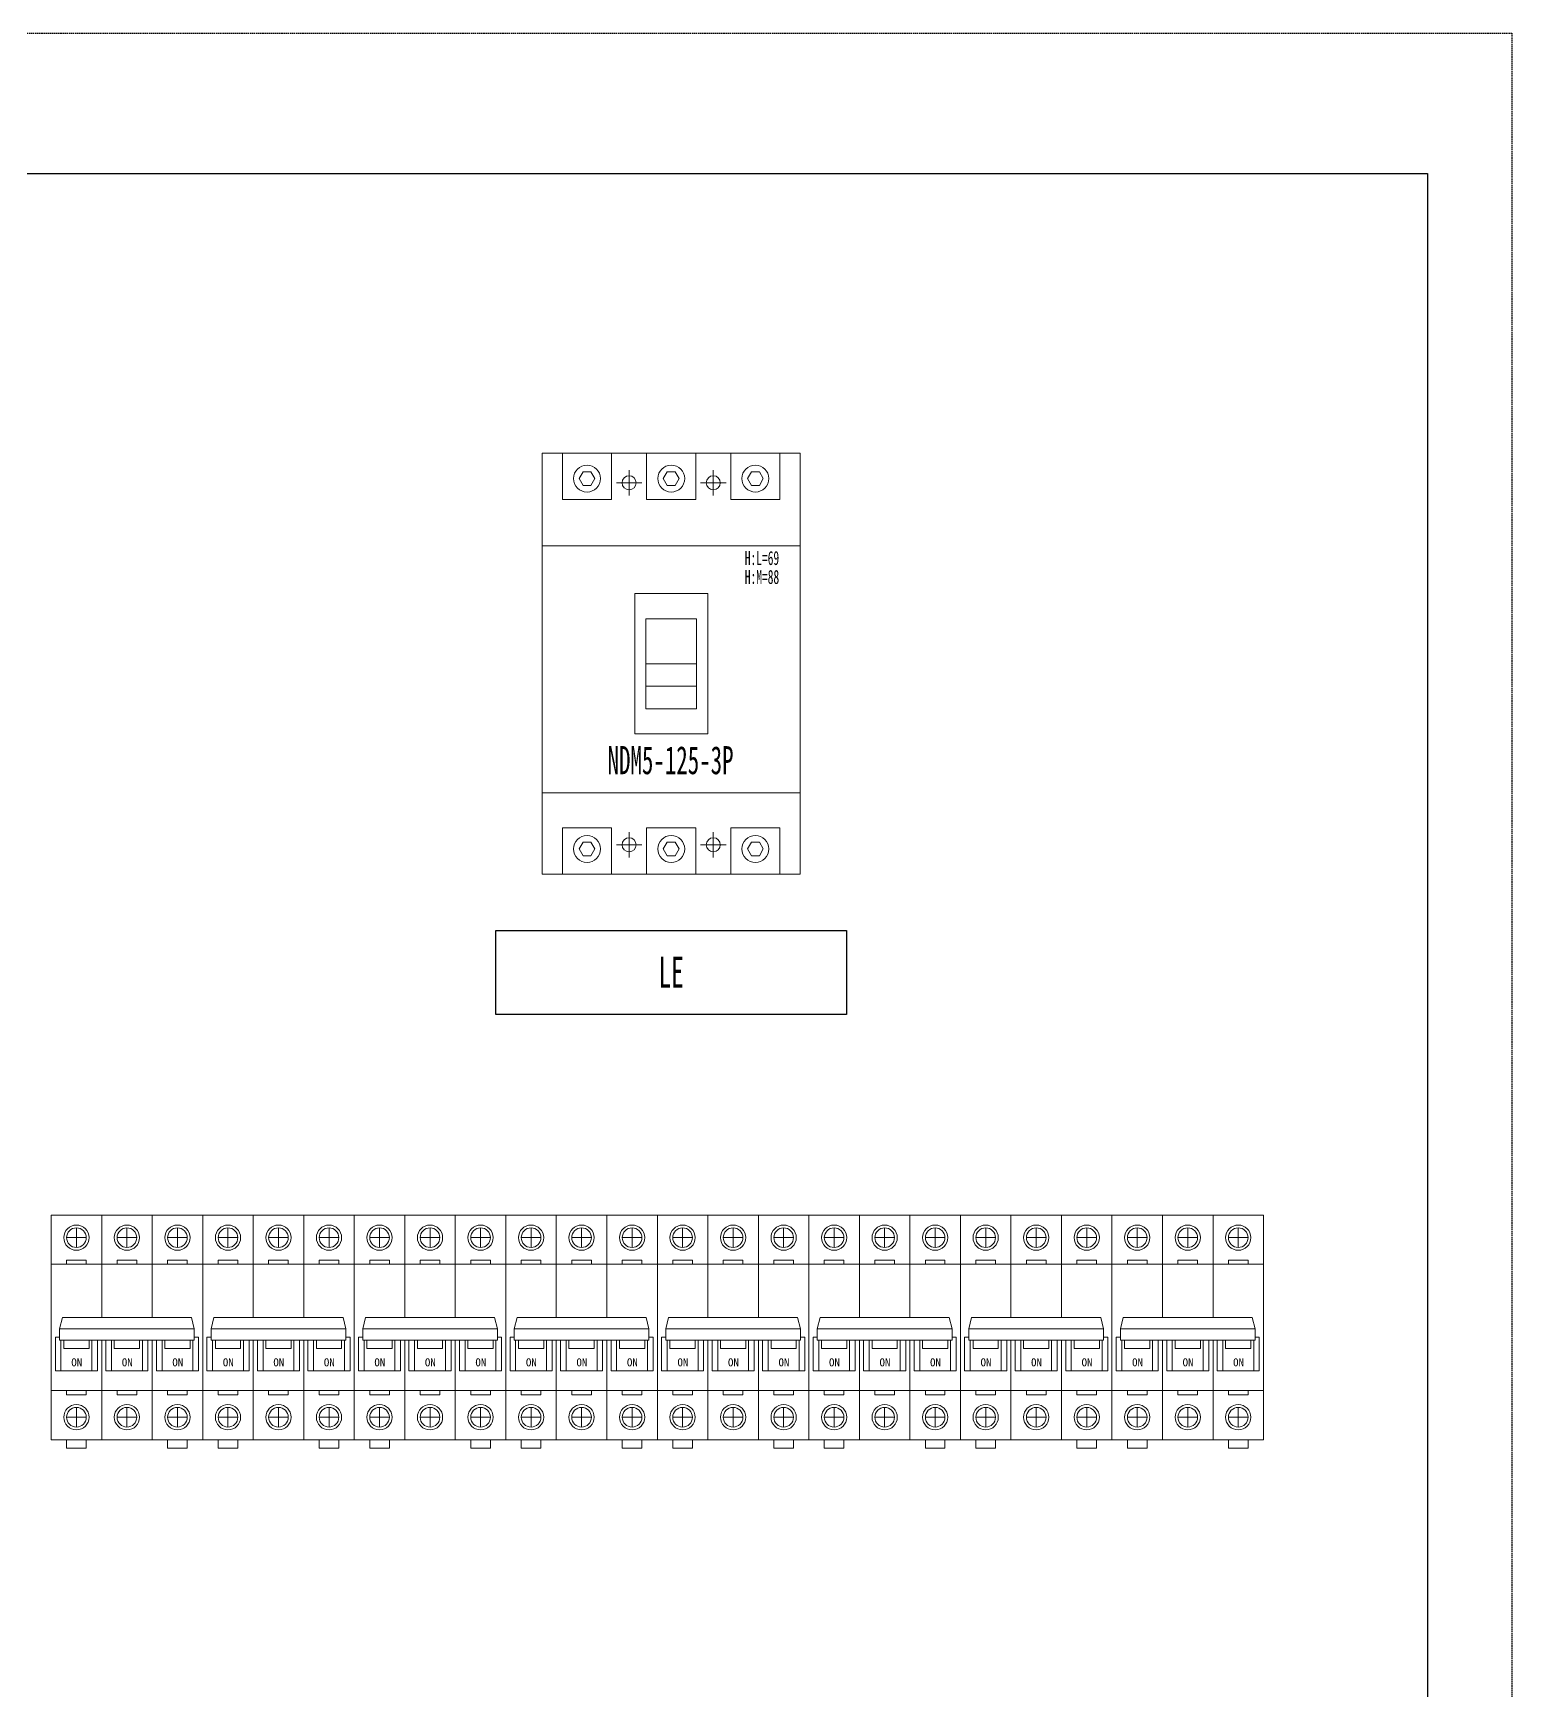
# Model space of a CAD drawing. Extents: x 395464 to 396264, y 296258 to 297458.
# Drawn here: x 395737 to 396264, y 296867 to 297458 of the extents above; entities that cross this region are included whole.
import ezdxf
from ezdxf.enums import TextEntityAlignment as Align

# ---------------------------------------------------------------- set-up
doc = ezdxf.new("R2010")
doc.units = 0
doc.header["$MEASUREMENT"] = 0
doc.linetypes.add('DASH', pattern=[0.35, 0.25, -0.1])
doc.linetypes.add('DASHED', pattern=[0.75, 0.5, -0.25])
doc.layers.add('元件', color=7, linetype='Continuous')
doc.layers.add('布置图', color=30, linetype='Continuous')
doc.layers.add('细线', color=7, linetype='Continuous', lineweight=0)
doc.styles.add('LEAD', font='', dxfattribs={"width": 0.8})
doc.styles.add('宋', font='', dxfattribs={"width": 0.7})
doc.styles.add('正常', font='')
doc.styles.get('LEAD').set_extended_font_data('SimSun')
doc.styles.get('宋').set_extended_font_data('SimSun')
doc.styles.get('正常').set_extended_font_data('FangSong_GB2312')

# ---------------------------------------------------------------- blocks, each defined once
blk = doc.blocks.new('Manufacturer光辉PartName微型断路器Series3PShellFrameLimitingCurrentRemarkPartTypeMinCurrent1MaxCurrent63Poles3PMinPower0MaxPower0LibType2DelFlgfalseUpdateDate')
at = {"layer": '细线'}
for p, q in [((-18, 35.5), (-18, 28.5)), ((0, 35.5), (0, 28.5)), ((18, 35.5), (18, 28.5)), ((-21.5, 32), (-14.5, 32)), ((-3.5, 32), (3.5, 32)), ((14.5, 32), (21.5, 32)), ((-18, -35.5), (-18, -28.5)), ((0, -35.5), (0, -28.5)), ((18, -35.5), (18, -28.5)), ((-21.5, -32), (-14.5, -32)), ((-3.5, -32), (3.5, -32)), ((14.5, -32), (21.5, -32))]:
    blk.add_line(p, q, dxfattribs=at)
for points in [[(-9, 3.5), (-9, 40), (-27, 40), (-27, -40), (-9, -40), (-9, -4.5)], [(9, 3.5), (9, 40), (-9, 40), (-9, 3.5)], [(9, -4.5), (9, -40), (27, -40), (27, 40), (9, 40), (9, 3.5)], [(-9, 3.5), (-9, 22.5), (-27, 22.5), (-27, -22.5), (-9, -22.5), (-9, -4.5)], [(9, 3.5), (9, 22.5), (-9, 22.5), (-9, 3.5)], [(9, -4.5), (9, -22.5), (27, -22.5), (27, 22.5), (9, 22.5), (9, 3.5)], [(-24, -3.5), (-25.5, -3.5), (-25.5, -15.5), (-10.5, -15.5), (-10.5, -4.5)], [(-23.5, -4.5), (-23.5, -15.5), (-12.5, -15.5), (-12.5, -4.5)], [(-22.5, -4.5), (-22.5, -7.5), (-13.5, -7.5), (-13.5, -4.5)], [(-9, -4.5), (-9, -40), (9, -40), (9, -4.5)], [(-9, -4.5), (-9, -22.5), (9, -22.5), (9, -4.5)], [(-7.5, -4.5), (-7.5, -15.5), (7.5, -15.5), (7.5, -4.5)], [(-5.5, -4.5), (-5.5, -15.5), (5.5, -15.5), (5.5, -4.5)], [(-4.5, -4.5), (-4.5, -7.5), (4.5, -7.5), (4.5, -4.5)], [(10.5, -4.5), (10.5, -15.5), (25.5, -15.5), (25.5, -3.5), (24, -3.5)], [(12.5, -4.5), (12.5, -15.5), (23.5, -15.5), (23.5, -4.5)], [(13.5, -4.5), (13.5, -7.5), (22.5, -7.5), (22.5, -4.5)]]:
    blk.add_lwpolyline(points, dxfattribs=at)
for points in [[(-21.5, 24), (-14.5, 24), (-14.5, 22.5), (-21.5, 22.5)], [(-3.5, 24), (3.5, 24), (3.5, 22.5), (-3.5, 22.5)], [(14.5, 24), (21.5, 24), (21.5, 22.5), (14.5, 22.5)], [(24, -0.5), (-24, -0.5), (-23, 3.5), (23, 3.5)], [(-24, -4.5), (24, -4.5), (24, -0.5), (-24, -0.5)], [(-21.5, -24), (-14.5, -24), (-14.5, -22.5), (-21.5, -22.5)], [(-3.5, -24), (3.5, -24), (3.5, -22.5), (-3.5, -22.5)], [(14.5, -24), (21.5, -24), (21.5, -22.5), (14.5, -22.5)], [(-21.5, -43), (-14.5, -43), (-14.5, -40), (-21.5, -40)], [(14.5, -43), (21.5, -43), (21.5, -40), (14.5, -40)]]:
    blk.add_lwpolyline(points, close=True, dxfattribs=at)
for centre, radius in [((-18, 32), 4.5), ((-18, 32), 3.5), ((0, 32), 4.5), ((0, 32), 3.5), ((18, 32), 4.5), ((18, 32), 3.5), ((-18, -32), 4.5), ((-18, -32), 3.5), ((0, -32), 4.5), ((0, -32), 3.5), ((18, -32), 4.5), ((18, -32), 3.5)]:
    blk.add_circle(centre, radius, dxfattribs=at)
at = {"layer": '细线', "color": 2, "lineweight": 15, "style": '正常'}
for p in [(-19.83, -13.86), (-1.83, -13.86), (16.17, -13.86)]:
    blk.add_text('ON', height=2.851, dxfattribs=at).set_placement(p)
blk = doc.blocks.new('Manufacturer光辉PartName剩余电流互感器Series一体式ShellFrame250LimitingCurrentRemarkPartTypeMinCurrent16MaxCurrent250PolesMinPower0MaxPower0LibType2DelFlgfalseUpdateDate')
at = {"color": 0, "transparency": 33554687}
blk.add_lwpolyline([(-62.5, 15), (62.5, 15), (62.5, -15), (-62.5, -15)], close=True, dxfattribs=at)
at = {"layer": '元件', "linetype": 'DASH', "transparency": 33554687, "style": 'LEAD', "width": 0.6}
blk.add_text('LE', height=11, dxfattribs=at).set_placement((0, -5.38), align=Align.CENTER)
blk = doc.blocks.new('Manufacturer光辉PartName塑壳断路器Series125ShellFrameLimitingCurrentRemarkPartTypeMinCurrent1MaxCurrent125Poles3PMinPower0MaxPower0LibType2DelFlgfalseUpdateDate')
at = {"layer": '细线'}
for p, q in [((-15, 69.03), (-15, 59.97)), ((15, 69.03), (15, 59.97)), ((-19.53, 64.5), (-10.47, 64.5)), ((10.47, 64.5), (19.53, 64.5)), ((-19.53, -64.5), (-10.47, -64.5)), ((-15, -69.03), (-15, -59.97)), ((10.47, -64.5), (19.53, -64.5)), ((15, -69.03), (15, -59.97))]:
    blk.add_line(p, q, dxfattribs=at)
for points in [[(-46, -75), (46, -75), (46, 75), (-46, 75)], [(-38.75, 58.5), (-21.25, 58.5), (-21.25, 75), (-38.75, 75)], [(-8.75, 58.5), (8.75, 58.5), (8.75, 75), (-8.75, 75)], [(21.25, 58.5), (38.75, 58.5), (38.75, 75), (21.25, 75)], [(-46, -46), (46, -46), (46, 42), (-46, 42)], [(-13, -25), (13, -25), (13, 25), (-13, 25)], [(-9, -16), (9, -16), (9, 16), (-9, 16)], [(-9, 0), (9, 0), (9, -16), (-9, -16)], [(-9, 0), (9, 0), (9, -8), (-9, -8)], [(-38.75, -58.5), (-21.25, -58.5), (-21.25, -75), (-38.75, -75)], [(-8.75, -58.5), (8.75, -58.5), (8.75, -75), (-8.75, -75)], [(21.25, -58.5), (38.75, -58.5), (38.75, -75), (21.25, -75)]]:
    blk.add_lwpolyline(points, close=True, dxfattribs=at)
at = {"layer": '细线', "color": 7}
for points in [[(-27.19, 66), (-28.59, 68.43), (-31.41, 68.43), (-32.81, 66), (-31.41, 63.57), (-28.59, 63.57)], [(2.81, 66), (1.41, 68.43), (-1.41, 68.43), (-2.81, 66), (-1.41, 63.57), (1.41, 63.57)], [(32.81, 66), (31.41, 68.43), (28.59, 68.43), (27.19, 66), (28.59, 63.57), (31.41, 63.57)], [(-27.19, -66), (-28.59, -68.43), (-31.41, -68.43), (-32.81, -66), (-31.41, -63.57), (-28.59, -63.57)], [(2.81, -66), (1.41, -68.43), (-1.41, -68.43), (-2.81, -66), (-1.41, -63.57), (1.41, -63.57)], [(32.81, -66), (31.41, -68.43), (28.59, -68.43), (27.19, -66), (28.59, -63.57), (31.41, -63.57)]]:
    blk.add_lwpolyline(points, close=True, dxfattribs=at)
for centre in [(-30, 66), (0, 66), (30, 66), (-30, -66), (0, -66), (30, -66)]:
    blk.add_circle(centre, 4.8, dxfattribs=at)
at = {"layer": '细线'}
for centre in [(-15, 64.5), (15, 64.5), (-15, -64.5), (15, -64.5)]:
    blk.add_circle(centre, 2.5, dxfattribs=at)
at = {"layer": '细线', "color": 7, "attachment_point": 1, "style": '宋'}
for s, insert, char_height, width in [('\\pxql;{\\fFangSong_GB2312|b0|i0|c134|p49;\\W0.6;H:L=69}', (26.23, 40.19), 5, 16.7991), ('\\pxql;{\\fFangSong_GB2312|b0|i0|c134|p49;\\W0.6;H:M=88}', (26.23, 33.45), 5, 16.7991), ('\\pxql;{\\fFangSong_GB2312|b0|i0|c134|p49;\\W0.6;NDM5-125-3P}', (-22.68, -29.34), 10, 49.2649)]:
    blk.add_mtext(s, dxfattribs=dict(at, insert=insert, char_height=char_height, width=width))

msp = doc.modelspace()

# ---------------------------------------------------------------- linework, layer by layer
at = {"color": 2}
msp.add_lwpolyline([(395493.51, 297408.22), (396233.51, 297408.22), (396233.51, 296308.22), (395493.51, 296308.22)], close=True, dxfattribs=at)
at = {"layer": '布置图', "linetype": 'DASHED'}
msp.add_lwpolyline([(395463.51, 297458.22), (396263.51, 297458.22), (396263.51, 296258.22), (395463.51, 296258.22)], close=True, dxfattribs=at)

# ---------------------------------------------------------------- block references
for name, p in [('Manufacturer光辉PartName塑壳断路器Series125ShellFrameLimitingCurrentRemarkPartTypeMinCurrent1MaxCurrent125Poles3PMinPower0MaxPower0LibType2DelFlgfalseUpdateDate', (395963.96, 297233.49)), ('Manufacturer光辉PartName剩余电流互感器Series一体式ShellFrame250LimitingCurrentRemarkPartTypeMinCurrent16MaxCurrent250PolesMinPower0MaxPower0LibType2DelFlgfalseUpdateDate', (395963.96, 297123.49)), ('Manufacturer光辉PartName微型断路器Series3PShellFrameLimitingCurrentRemarkPartTypeMinCurrent1MaxCurrent63Poles3PMinPower0MaxPower0LibType2DelFlgfalseUpdateDate', (395770.02, 296996.99)), ('Manufacturer光辉PartName微型断路器Series3PShellFrameLimitingCurrentRemarkPartTypeMinCurrent1MaxCurrent63Poles3PMinPower0MaxPower0LibType2DelFlgfalseUpdateDate', (395824.02, 296996.99)), ('Manufacturer光辉PartName微型断路器Series3PShellFrameLimitingCurrentRemarkPartTypeMinCurrent1MaxCurrent63Poles3PMinPower0MaxPower0LibType2DelFlgfalseUpdateDate', (395878.02, 296996.99)), ('Manufacturer光辉PartName微型断路器Series3PShellFrameLimitingCurrentRemarkPartTypeMinCurrent1MaxCurrent63Poles3PMinPower0MaxPower0LibType2DelFlgfalseUpdateDate', (395932.02, 296996.99)), ('Manufacturer光辉PartName微型断路器Series3PShellFrameLimitingCurrentRemarkPartTypeMinCurrent1MaxCurrent63Poles3PMinPower0MaxPower0LibType2DelFlgfalseUpdateDate', (395986.02, 296996.99)), ('Manufacturer光辉PartName微型断路器Series3PShellFrameLimitingCurrentRemarkPartTypeMinCurrent1MaxCurrent63Poles3PMinPower0MaxPower0LibType2DelFlgfalseUpdateDate', (396040.02, 296996.99)), ('Manufacturer光辉PartName微型断路器Series3PShellFrameLimitingCurrentRemarkPartTypeMinCurrent1MaxCurrent63Poles3PMinPower0MaxPower0LibType2DelFlgfalseUpdateDate', (396094.02, 296996.99)), ('Manufacturer光辉PartName微型断路器Series3PShellFrameLimitingCurrentRemarkPartTypeMinCurrent1MaxCurrent63Poles3PMinPower0MaxPower0LibType2DelFlgfalseUpdateDate', (396148.02, 296996.99))]:
    msp.add_blockref(name, p)

doc.saveas('drawing.dxf')
